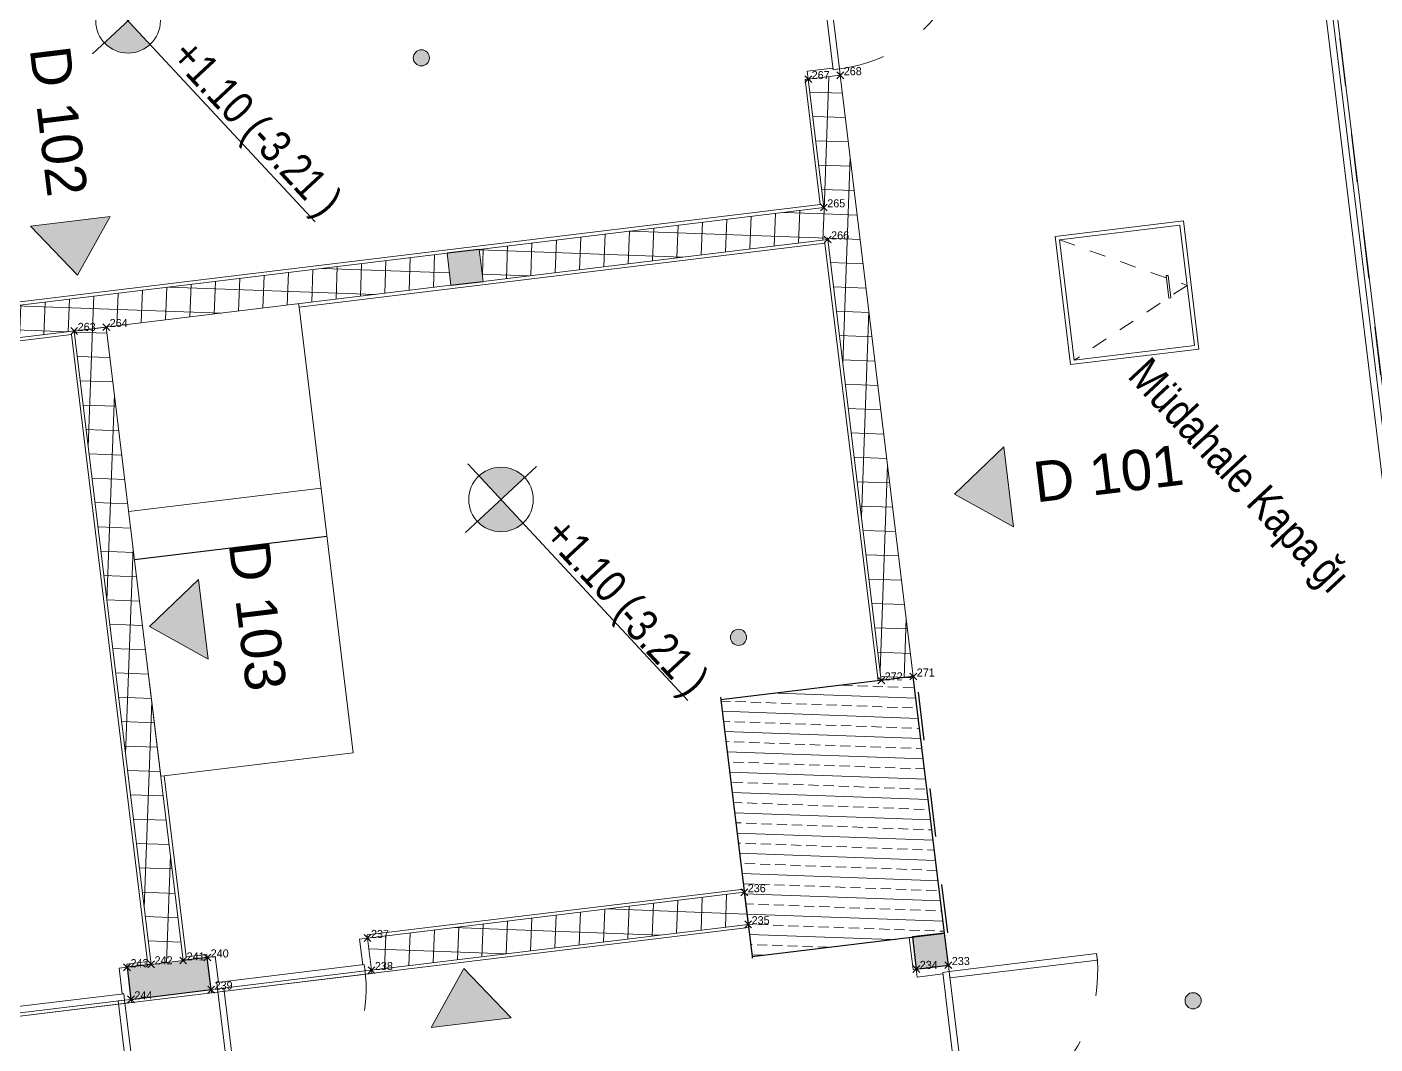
# Model space of a CAD drawing. Header units: metres. Extents: x 400403 to 400526, y 4543947 to 4544120.
# Drawn here: x 400462.16 to 400470.5, y 4544089.46 to 4544095.76 of the extents above; entities that cross this region are included whole.
import ezdxf

# ---------------------------------------------------------------- set-up
doc = ezdxf.new("R2010")
doc.units = ezdxf.units.M
doc.linetypes.add('Dash', pattern=[0.6, 0.3, -0.3])
doc.linetypes.add('Dot 1mm', pattern=[0.09999999999999999, 0, -0.09999999999999999])
for name, color, linetype, lineweight, true_color in [('A-----NPP', 7, 'Continuous', 15, 0x00a000), ('A-FLOROVM', 7, 'Dot 1mm', 5, 0x404040), ('A_AREA', 4, 'Dash', 60, 0x00ffff), ('A_DOOR', 5, 'Continuous', 13, 0x0000ff), ('A_RC', 7, 'Continuous', 15, 0x007f00)]:
    doc.layers.add(name, color=color, linetype=linetype, lineweight=lineweight, true_color=true_color)
for name, color, linetype, lineweight in [('A_ELEVATION_2', 7, 'Continuous', 18), ('A_HANDRAIL', 7, 'Continuous', 5), ('A_HATCH', 7, 'Continuous', 18), ('A_NIVO', 7, 'Continuous', 5), ('A_SECTION_LINE', 7, 'Continuous', 5), ('A_TEXT_40', 7, 'Continuous', 5), ('G-PLANOTM', 7, 'Continuous', 13)]:
    doc.layers.add(name, color=color, linetype=linetype, lineweight=lineweight)
doc.styles.add('Arial Narrow_1', font='Arial Narrow.ttf', dxfattribs={"height": 0.2})
doc.styles.add('Arial_1', font='Arial.ttf', dxfattribs={"height": 0.2499999999999998})
pattern_1 = [(45, (0, 0), (-0.1060660171779821, 0.1060660171779821), []), (135, (0, 0), (-0.1060660171779821, -0.1060660171779821), [])]

# ---------------------------------------------------------------- blocks, each defined once
blk = doc.blocks.new('_SINGLE SWINGING_no handle - INT HOLLOW METAL-1542414-PERON KAT _1_10 _-3_21_ KOTU TUĞLA DUVAR PLANI - 1_2')
at = {"layer": 'A_DOOR', "color": 49, "lineweight": 15, "true_color": 0x464646}
for p, q in [((-0.5000000000000104, 0.09999999999903367), (-0.4500000000000119, 0.09999999999903367)), ((-0.5000000000000102, -0.1000000000009687), (-0.5000000000000104, 0.09999999999903367)), ((-0.4500000000000119, 0.09999999999903367), (-0.4500000000000119, -0.06000000000096675)), ((0.4499999999999937, 0.09999999999903367), (0.4999999999999919, 0.09999999999903367)), ((0.4499999999999937, -0.06000000000096675), (0.4499999999999937, 0.09999999999903367)), ((0.4999999999999919, 0.09999999999903367), (0.4999999999999919, -0.1000000000009687)), ((-0.4600000000000137, -0.06000000000096675), (-0.4600000000000137, -0.1000000000009687)), ((-0.4500000000000119, -0.06000000000096675), (-0.4600000000000137, -0.06000000000096675)), ((0.4599999999999953, -0.06000000000096675), (0.4499999999999937, -0.06000000000096675)), ((0.4599999999999953, -0.1000000000009687), (0.4599999999999953, -0.06000000000096675)), ((-0.4600000000000137, -0.1000000000009687), (-0.5000000000000102, -0.1000000000009687)), ((0.4999999999999919, -0.1000000000009687), (0.4599999999999953, -0.1000000000009687))]:
    blk.add_line(p, q, dxfattribs=at)
at = {"layer": 'A_DOOR', "color": 176, "true_color": 0x00007f}
for p, q in [((-0.4600000000000067, -0.06000000000097949), (0.4599999999999747, -0.06000000000097949)), ((-0.4600000000000068, -0.100000000000979), (-0.4600000000000067, -0.06000000000097949)), ((0.4599999999999746, -0.06000000000097949), (0.4599999999999746, -0.100000000000979)), ((0.4599999999999746, -0.100000000000979), (-0.4600000000000068, -0.100000000000979)), ((0.4599999999999581, -0.1000000000009839), (0.4199999999999581, -0.1000000000009838)), ((0.4199999999999566, -1.020000000000984), (0.4199999999999581, -0.1000000000009838)), ((0.4599999999999581, -0.1000000000009839), (0.4599999999999566, -1.020000000000984)), ((0.4599999999999566, -1.020000000000984), (0.4199999999999566, -1.020000000000984))]:
    blk.add_line(p, q, dxfattribs=at)
at = {"layer": 'A_DOOR', "linetype": 'Dash', "lineweight": 5}
blk.add_arc((0.4599999999999578, -0.1000000000009838), 0.9200000000000007, 178.9999999999995, 269.9999999999996, dxfattribs=at)
blk = doc.blocks.new('_SINGLE SWINGING_no handle - INT HOLLOW METAL-1542412-PERON KAT _1_10 _-3_21_ KOTU TUĞLA DUVAR PLANI - 1_2')
at = {"layer": 'A_DOOR', "color": 176, "true_color": 0x00007f}
for p, q in [((0.4199999999999566, 1.020000000000984), (0.4199999999999581, 0.1000000000009838)), ((0.4599999999999566, 1.020000000000984), (0.4199999999999566, 1.020000000000984)), ((0.4599999999999581, 0.1000000000009839), (0.4599999999999566, 1.020000000000984)), ((0.4599999999999746, 0.100000000000979), (-0.4600000000000068, 0.100000000000979)), ((-0.4600000000000068, 0.100000000000979), (-0.4600000000000067, 0.06000000000097949)), ((0.4599999999999581, 0.1000000000009839), (0.4199999999999581, 0.1000000000009838)), ((0.4599999999999746, 0.06000000000097949), (0.4599999999999746, 0.100000000000979)), ((-0.4600000000000067, 0.06000000000097949), (0.4599999999999747, 0.06000000000097949))]:
    blk.add_line(p, q, dxfattribs=at)
at = {"layer": 'A_DOOR', "color": 49, "lineweight": 15, "true_color": 0x464646}
for p, q in [((-0.4600000000000137, 0.1000000000009687), (-0.5000000000000102, 0.1000000000009687)), ((-0.5000000000000102, 0.1000000000009687), (-0.5000000000000104, -0.09999999999903367)), ((-0.4600000000000137, 0.06000000000096675), (-0.4600000000000137, 0.1000000000009687)), ((0.4999999999999919, 0.1000000000009687), (0.4599999999999953, 0.1000000000009687)), ((0.4599999999999953, 0.1000000000009687), (0.4599999999999953, 0.06000000000096675)), ((0.4999999999999919, -0.09999999999903367), (0.4999999999999919, 0.1000000000009687)), ((-0.4500000000000119, 0.06000000000096675), (-0.4600000000000137, 0.06000000000096675)), ((-0.4500000000000119, -0.09999999999903367), (-0.4500000000000119, 0.06000000000096675)), ((0.4599999999999953, 0.06000000000096675), (0.4499999999999937, 0.06000000000096675)), ((0.4499999999999937, 0.06000000000096675), (0.4499999999999937, -0.09999999999903367)), ((-0.5000000000000104, -0.09999999999903367), (-0.4500000000000119, -0.09999999999903367)), ((0.4499999999999937, -0.09999999999903367), (0.4999999999999919, -0.09999999999903367))]:
    blk.add_line(p, q, dxfattribs=at)
at = {"layer": 'A_DOOR', "linetype": 'Dash', "lineweight": 5}
blk.add_arc((0.4599999999999578, 0.1000000000009838), 0.9199999999999995, 90.00000000000004, 181.0000000000005, dxfattribs=at)
blk = doc.blocks.new('KMM FLOOR BASED OPEN COVER1 - KMM FLOOR BASED OPEN COVER 800x800-2934407-PERON KAT _1_10 _-3_21_ KOTU TUĞLA DUVAR PLANI - 1_2')
at = {"layer": 'G-PLANOTM'}
for p, q in [((0.3999999999999999, 0.4), (-0.4, 0.4)), ((-0.4, 0.4), (-0.4, -0.4)), ((0.3749999999999999, 0.3750000000000001), (-0.3750000000000001, 0.3750000000000001)), ((-0.3750000000000001, 0.3750000000000001), (-0.3750000000000001, -0.3749999999999999)), ((-0.3750000000000001, -0.3749999999999998), (-0.3750000000000001, 0.3749999999999999)), ((-0.3750000000000001, 0.3749999999999999), (0.3749999999999999, 0.3749999999999999)), ((0.3749999999999999, -0.3749999999999999), (0.3749999999999999, 0.3750000000000001)), ((0.3749999999999999, 0.3749999999999999), (0.3749999999999999, -0.3749999999999998)), ((0.3999999999999999, -0.4), (0.3999999999999999, 0.4)), ((0.07572553383108893, -0.2526207293030437), (-0.06427446616891107, -0.2526207293030437)), ((-0.06427446616891107, -0.2526207293030437), (-0.06427446616891107, -0.265)), ((-0.06427446616891107, -0.265), (0.07572553383108893, -0.265)), ((0.07572553383108893, -0.265), (0.07572553383108893, -0.2526207293030437)), ((-0.4, -0.4), (0.3999999999999999, -0.4)), ((-0.3750000000000001, -0.3749999999999999), (0.3749999999999999, -0.3749999999999999)), ((0.3749999999999999, -0.3749999999999998), (-0.3750000000000001, -0.3749999999999998))]:
    blk.add_line(p, q, dxfattribs=at)
blk = doc.blocks.new('Top Rail Type - Top Rail_Internal_-2423001-PERON KAT _1_10 _-3_21_ KOTU TUĞLA DUVAR PLANI - 1_2')
at = {"layer": 'A_HANDRAIL', "color": 9, "true_color": 0xc0c0c0}
for p, q in [((45.35241787466533, 56.63329015901233), (56.35033936236602, 48.64259700438735)), ((56.34149001324435, 48.69846984484356), (45.37592973823783, 56.66565050930938))]:
    blk.add_line(p, q, dxfattribs=at)
blk = doc.blocks.new('Top Rail Type - Top Rail_Internal_-V14-PERON KAT _1_10 _-3_21_ KOTU TUĞLA DUVAR PLANI - 1_2')
at = {"layer": 'A_HANDRAIL', "color": 9, "true_color": 0xc0c0c0}
for p, q in [((45.35241787466529, 56.63329015901228), (56.35033936236599, 48.64259700438731)), ((45.37592973823779, 56.66565050930934), (56.3414900132443, 48.69846984484352))]:
    blk.add_line(p, q, dxfattribs=at)
blk = doc.blocks.new('M09-PRT-S24-ZZ-M3-ARC-01_rvt-1-PERON KAT _1_10 _-3_21_ KOTU TUĞLA DUVAR PLANI - 1_2')
at = {"layer": 'A_HATCH', "lineweight": 5, "true_color": 0x787878}
h = blk.add_hatch(dxfattribs=at)
h.set_pattern_fill('FP_2', color=8, style=0, pattern_type=2)
h.set_pattern_definition(pattern_1)
h.paths.add_polyline_path([(47.3614269493452, 51.18116664196302), (47.4789839998037, 51.34297004083802), (44.44517195590868, 53.5471635127027), (44.32761490545018, 53.38536011382772), (47.14111338873024, 51.34123381324608)], flags=0)
h = blk.add_hatch(dxfattribs=at)
h.set_pattern_fill('FP_2', color=8, style=0, pattern_type=2)
h.set_pattern_definition(pattern_1)
h.paths.add_polyline_path([(40.61068377216201, 46.56814522908029), (43.75545841687636, 50.89655619402112), (43.59365501800138, 51.01411324447962), (40.44888037328702, 46.68570227953879)], flags=0)
h.paths.add_polyline_path([(43.87301546733486, 51.05835959289612), (45.13663021481419, 52.79757608576734), (44.9748268159392, 52.91513313622583), (43.71121206845988, 51.1759166433546)], flags=0)
h = blk.add_hatch(dxfattribs=at)
h.set_pattern_fill('FP_2', color=8, style=0, pattern_type=2)
h.set_pattern_definition(pattern_1)
h.paths.add_polyline_path([(44.5558895511105, 44.93785342644143), (45.05563056050867, 45.62568791669509), (44.89382716163367, 45.74324496715358), (44.39408615223551, 45.05541047689993)], flags=0)
h.paths.add_polyline_path([(46.52509369123986, 47.64823040263246), (47.90626548917761, 49.54925029437864), (47.74446209030262, 49.66680734483715), (46.36329029236486, 47.76578745309096)], flags=0)
h = blk.add_hatch(dxfattribs=at)
h.set_pattern_fill('FP_2', color=8, style=0, pattern_type=2)
h.set_pattern_definition(pattern_1)
h.paths.add_polyline_path([(45.56978020177002, 46.67361451068476), (45.68733725222852, 46.83541790955977), (42.49172012444751, 49.15716965611502), (42.37416307398902, 48.99536625724004), (44.13202136498218, 47.71820745062667)], flags=0)
at = {"layer": 'A_RC', "lineweight": 5, "true_color": 0xff8000}
for points in [[(43.75545841687634, 50.89655619402114), (43.87301546733484, 51.05835959289612), (43.71121206845986, 51.17591664335461), (43.59365501800136, 51.01411324447963)], [(48.8176574639782, 50.1231532425027), (48.9352145144367, 50.28495664137766), (48.77341111556171, 50.40251369183618), (48.65585406510321, 50.24071029296119)], [(45.6434158128011, 46.43470491107004), (45.93730843894735, 46.83921340825751), (45.77550504007237, 46.956770458716), (45.48161241392612, 46.55226196152853), (45.63656737685621, 46.43968059103432)]]:
    blk.add_hatch(color=30, dxfattribs=at).paths.add_polyline_path(points, flags=0)
at = {"layer": 'A-----NPP', "color": 8, "lineweight": 5, "true_color": 0x7f7f7f}
blk.add_line((44.37066127754448, 49.27569522168201), (43.66512344450323, 48.30464224159179), dxfattribs=at)
at = {"layer": 'A_AREA', "lineweight": 25}
for p, q in [((56.33496860964983, 48.74053132467299), (45.29648415975446, 56.76045972224808)), ((48.78516689584928, 50.41869397705732), (47.49073970484938, 51.3591503807253)), ((46.75948389965112, 50.38243588950318), (46.77364169774849, 50.37214964708253)), ((48.06806888874841, 49.43169324341455), (48.07615905799635, 49.42581539139717))]:
    blk.add_line(p, q, dxfattribs=at)
at = {"layer": 'A_ELEVATION_2', "lineweight": 20}
for p, q in [((44.44517195590864, 53.54716351270267), (44.32761490545015, 53.38536011382768)), ((47.47898399980367, 51.34297004083798), (44.44517195590864, 53.54716351270267)), ((44.32761490545015, 53.38536011382768), (44.97482681593915, 52.91513313622579)), ((44.97482681593917, 52.9151331362258), (43.71121206845984, 51.17591664335457)), ((43.87301546733482, 51.05835959289607), (45.13663021481415, 52.7975760857673)), ((45.13663021481415, 52.79757608576728), (47.36142694934517, 51.181166641963)), ((47.36142694934517, 51.181166641963), (47.47898399980367, 51.34297004083798)), ((43.59365501800134, 51.01411324447959), (40.44888037328699, 46.68570227953875)), ((40.61068377216198, 46.56814522908025), (43.75545841687632, 50.89655619402108)), ((47.74446209030258, 49.66680734483711), (46.36329029236483, 47.76578745309092)), ((47.90626548917758, 49.54925029437861), (47.74446209030258, 49.66680734483711)), ((46.52509369123982, 47.64823040263244), (47.90626548917758, 49.54925029437861)), ((42.49172012444748, 49.15716965611499), (42.37416307398898, 48.99536625723999)), ((45.68733725222848, 46.83541790955973), (42.49172012444748, 49.15716965611499)), ((42.37416307398898, 48.99536625723999), (45.56978020176998, 46.67361451068474)), ((46.36329029236483, 47.76578745309092), (46.52509369123982, 47.64823040263244))]:
    blk.add_line(p, q, dxfattribs=at)
at = {"layer": 'A_ELEVATION_2', "lineweight": 13}
for p, q in [((43.71121206845984, 51.17591664335457), (43.87301546733482, 51.05835959289607)), ((43.75545841687632, 50.89655619402108), (43.59365501800134, 51.01411324447959)), ((45.56978020176998, 46.67361451068474), (45.68733725222848, 46.83541790955973))]:
    blk.add_line(p, q, dxfattribs=at)
at = {"layer": 'A_RC'}
for p, q in [((56.33496860964983, 48.740531324673), (45.29648415975441, 56.76045972224811)), ((46.08088211717967, 53.8420320900482), (46.55111031901365, 54.48924568554815)), ((46.55111031901365, 54.48924568554815), (47.19832391451362, 54.01901748371417)), ((47.19832391451362, 54.01901748371417), (46.72809571267962, 53.37180388821422)), ((46.72809571267962, 53.37180388821422), (46.08088211717967, 53.8420320900482)), ((44.31585920040428, 53.36917977394017), (44.32761490545013, 53.38536011382767)), ((44.94689077100582, 52.91070850138413), (44.31585920040428, 53.36917977394017)), ((40.44445573844534, 46.71363832447209), (44.94689077100582, 52.91070850138413)), ((45.14105484965582, 52.76964004083395), (43.21316430719956, 50.1161263535499)), ((47.34967124429931, 51.1649863020755), (45.14105484965582, 52.76964004083395)), ((48.80590175893234, 50.10697290261517), (48.64409843575056, 50.22452989807932)), ((43.21316430719956, 50.1161263535499), (45.46275345748024, 48.4828016940474)), ((48.81765746397818, 50.12315324250265), (48.80590175893234, 50.10697290261517)), ((46.34710995247733, 47.77754315813677), (47.72828175041509, 49.67856304988295)), ((47.92244582906509, 49.53749458933274), (44.57206989099796, 44.92609772139556)), ((42.37858770883064, 48.96743021230665), (40.63861981709533, 46.5725698639219)), ((45.54184415683664, 46.66918987584309), (42.37858770883064, 48.96743021230665)), ((45.46275345748024, 48.4828016940474), (44.768723413743, 47.52755128958367)), ((46.36329029236482, 47.76578745309093), (46.34710995247733, 47.77754315813677)), ((45.95348877883485, 46.82745770321162), (46.54127403112733, 47.63647469758657)), ((46.54127403112733, 47.63647469758657), (46.52509369124061, 47.64823040263185)), ((44.768723413743, 47.52755128958367), (45.68291261738684, 46.86335395449306)), ((45.68291261738684, 46.86335395449306), (45.75932470018486, 46.96852616376182)), ((45.75932470018486, 46.96852616376182), (45.77550504007233, 46.95677045871599)), ((45.93730843894813, 46.8392134082569), (45.95348877883485, 46.82745770321162)), ((45.46543207403861, 46.56401766657434), (45.54184415683664, 46.66918987584309)), ((45.48161241392608, 46.55226196152851), (45.46543207403861, 46.56401766657434)), ((45.07181090039612, 45.61393221164919), (45.65959615268861, 46.42294920602414)), ((45.65959615268861, 46.42294920602414), (45.64341581280188, 46.43470491106944))]:
    blk.add_line(p, q, dxfattribs=at)
at = {"layer": 'A_RC', "color": 7, "lineweight": 25}
for p, q in [((43.71121206845982, 51.17591664335458), (43.59365501800133, 51.0141132444796)), ((43.75545841687631, 50.8965561940211), (43.8730154673348, 51.05835959289608)), ((48.77341111556168, 50.40251369183613), (48.65585406510318, 50.24071029296115)), ((48.93521451443666, 50.28495664137764), (48.77341111556168, 50.40251369183613)), ((48.81765746397816, 50.12315324250265), (48.93521451443666, 50.28495664137764)), ((48.65585406510318, 50.24071029296115), (48.81765746397816, 50.12315324250265)), ((45.77550504007233, 46.95677045871597), (45.68733725222847, 46.83541790955974)), ((45.93730843894732, 46.83921340825747), (45.77550504007233, 46.95677045871597)), ((45.64341581280107, 46.43470491107), (45.93730843894732, 46.83921340825747)), ((45.56978020176997, 46.67361451068475), (45.48161241392609, 46.5522619615285)), ((45.48161241392609, 46.5522619615285), (45.64341581280107, 46.43470491107))]:
    blk.add_line(p, q, dxfattribs=at)
at = {"layer": 'A_RC', "color": 7}
for p, q in [((43.8730154673348, 51.05835959289608), (43.71121206845982, 51.17591664335458)), ((43.59365501800133, 51.0141132444796), (43.75545841687631, 50.8965561940211)), ((45.68733725222847, 46.83541790955974), (45.56978020176997, 46.67361451068475))]:
    blk.add_line(p, q, dxfattribs=at)
at = {"lineweight": 15}
for name in ['Top Rail Type - Top Rail_Internal_-2423001-PERON KAT _1_10 _-3_21_ KOTU TUĞLA DUVAR PLANI - 1_2', 'Top Rail Type - Top Rail_Internal_-V14-PERON KAT _1_10 _-3_21_ KOTU TUĞLA DUVAR PLANI - 1_2']:
    blk.add_blockref(name, (0, 0), dxfattribs=at)
for name, p, rotation in [('_SINGLE SWINGING_no handle - INT HOLLOW METAL-1542414-PERON KAT _1_10 _-3_21_ KOTU TUĞLA DUVAR PLANI - 1_2', (43.98188493349191, 53.76015443941143), 143.999999999999), ('KMM FLOOR BASED OPEN COVER1 - KMM FLOOR BASED OPEN COVER 800x800-2934407-PERON KAT _1_10 _-3_21_ KOTU TUĞLA DUVAR PLANI - 1_2', (46.63960301584665, 53.93052478688117), 143.9999999999992), ('_SINGLE SWINGING_no handle - INT HOLLOW METAL-1542414-PERON KAT _1_10 _-3_21_ KOTU TUĞLA DUVAR PLANI - 1_2', (49.28094448639489, 49.91016231579392), 143.9999999999999), ('_SINGLE SWINGING_no handle - INT HOLLOW METAL-1542412-PERON KAT _1_10 _-3_21_ KOTU TUĞLA DUVAR PLANI - 1_2', (46.15029936565608, 47.30250043067419), 233.9999999999999), ('_SINGLE SWINGING_no handle - INT HOLLOW METAL-1542414-PERON KAT _1_10 _-3_21_ KOTU TUĞLA DUVAR PLANI - 1_2', (45.26862148721737, 46.08897493911178), 53.99999999999986)]:
    blk.add_blockref(name, p, dxfattribs=dict(at, rotation=rotation))
blk = doc.blocks.new('M09-PRT-S24-ZZ-M3-STR-01_rvt-1-PERON KAT _1_10 _-3_21_ KOTU TUĞLA DUVAR PLANI - 1_2')
at = {"layer": 'A_RC', "lineweight": 5, "true_color": 0x787878}
h = blk.add_hatch(dxfattribs=at)
h.set_pattern_fill('FP_1', color=8, style=0, pattern_type=2)
h.set_pattern_definition([(45, (0, 0), (-0.08838834764831845, 0.08838834764831845), []), (45, (0.08800000000000001, 0), (-0.08838834764831845, 0.08838834764831845), [0.063, -0.031])])
h.paths.add_polyline_path([(48.06806888874844, 49.43169324392839), (48.77341119149941, 50.40251363717833), (47.4789840004995, 51.3429700408463), (46.77364169774852, 50.37214964759636), (47.14111338873024, 50.10516583626008)], flags=0)
at = {"layer": 'A-----NPP', "color": 8, "lineweight": 5, "true_color": 0x7f7f7f}
blk.add_line((44.76872341443283, 47.52755128958366), (44.75696770914866, 47.51137094936814), dxfattribs=at)
at = {"layer": 'A_RC', "color": 7, "lineweight": 25}
for p, q in [((47.47898400049947, 51.34297004084625), (46.77364169774849, 50.37214964759631)), ((48.77341119149938, 50.40251363717828), (47.47898400049947, 51.34297004084625)), ((46.77364169774849, 50.37214964759631), (48.06806888874841, 49.43169324392834)), ((48.06806888874841, 49.43169324392834), (48.77341119149938, 50.40251363717828))]:
    blk.add_line(p, q, dxfattribs=at)
at = {"layer": 'A_RC'}
for p, q in [((43.1969787679195, 50.12787490129665), (43.21316430719956, 50.11612301135627)), ((44.1275558969098, 49.45220757803301), (43.42208966843013, 48.48121661565062)), ((43.66479476674261, 48.30488103996289), (44.37031514795072, 49.27594653718165)), ((45.46258261732204, 48.48288015468971), (45.10992594214639, 47.99717628089714)), ((44.75722205351964, 47.5114073813792), (44.28563264511382, 47.85381591832957)), ((44.76887968498338, 47.52746310117626), (44.75722205351964, 47.5114073813792))]:
    blk.add_line(p, q, dxfattribs=at)
blk = doc.blocks.new('Elevation - Filled Arrow-693709-PERON KAT _1_10 _-3_21_ KOTU TUĞLA DUVAR PLANI - 1_2')
at = {"layer": 'A_SECTION_LINE'}
blk.add_hatch(color=256, dxfattribs=at).paths.add_polyline_path([(6.591881948714948e-07, 0.005843741991433941), (0.002531957843382645, 0.002468698742516678), (-0.002450179215144995, 0.002468698742516693)], flags=0)
for p, q in [((6.591881948721558e-07, 0.005843741991433941), (-0.002450179215144995, 0.002468698742516693)), ((0.002531957843382645, 0.002468698742516679), (6.591881948714948e-07, 0.005843741991433941)), ((-0.002450179215144993, 0.002468698742516694), (0.002531957843382645, 0.002468698742516678))]:
    blk.add_line(p, q, dxfattribs=at)
blk = doc.blocks.new('Spot Elevations - D_DAT_ELEV TARGET_REV-693727-PERON KAT _1_10 _-3_21_ KOTU TUĞLA DUVAR PLANI - 1_2')
at = {"layer": 'A_NIVO'}
h = blk.add_hatch(color=256, dxfattribs=at)
edge = h.paths.add_edge_path(flags=0)
edge.add_line((1.586231146433193e-18, 0.004), (-0.001999999999999998, 0.004))
edge.add_arc((-5.287437154777308e-19, 0.004), 0.001999999999999996, 90.00000000000028, 180.0000000000001, ccw=False)
edge.add_line((1.586231146433193e-18, 0.005999999999999998), (1.586231146433193e-18, 0.004))
h = blk.add_hatch(color=256, dxfattribs=at)
edge = h.paths.add_edge_path(flags=0)
edge.add_line((1.586231146433193e-18, 0.004), (0.002000000000000003, 0.004))
edge.add_arc((9.517386878599156e-18, 0.003999999999999994), 0.001999999999999992, 269.9999999999993, 359.99999999999983, ccw=False)
edge.add_line((1.586231146433193e-18, 0.002), (1.586231146433193e-18, 0.004))
for p, q in [((1.850603004172058e-18, 0.001000000000000001), (1.850603004172058e-18, 0.006999999999999999)), ((-0.002999999999999997, 0.004), (0.017, 0.004))]:
    blk.add_line(p, q, dxfattribs=at)
blk.add_circle((1.586231146433193e-18, 0.004), 0.002000000000000001, dxfattribs=at)
blk = doc.blocks.new('*U825')
at = {"color": 0, "linetype": 'ByBlock', "lineweight": -2, "transparency": 16777216}
for p, q in [((-0.7071067811865476, -0.7071067811865476), (0.7071067811865476, 0.7071067811865476)), ((-0.7071067811865476, 0.7071067811865476), (0.7071067811865476, -0.7071067811865476))]:
    blk.add_line(p, q, dxfattribs=at)
blk = doc.blocks.new('*U1522', base_point=(400467.8622380577, 4544089.950342719))
at = {"color": 1, "linetype": 'ByBlock', "insert": (400467.8834512611, 4544089.950342719), "char_height": 0.05, "attachment_point": 7}
blk.add_mtext('233', dxfattribs=at)
blk = doc.blocks.new('*U1523', base_point=(400467.8622380577, 4544089.950342719))
at = {"color": 61, "linetype": 'ByBlock', "lineweight": -2}
blk.add_blockref('*U1522', (400467.8622380577, 4544089.950342719), dxfattribs=at)
blk = doc.blocks.new('*U1524', base_point=(400467.8622380577, 4544089.950342719))
at = {"color": 60, "linetype": 'ByBlock', "lineweight": -2, "xscale": 0.03, "yscale": 0.03, "zscale": 0.03, "rotation": 8.537736462515939e-07}
blk.add_blockref('*U825', (400467.8622380577, 4544089.950342719), dxfattribs=at)
at = {"color": 61, "linetype": 'ByBlock', "lineweight": -2}
blk.add_blockref('*U1523', (400467.8622380577, 4544089.950342719), dxfattribs=at)
blk = doc.blocks.new('*U1525', base_point=(400467.6636966687, 4544089.926232205))
at = {"color": 1, "linetype": 'ByBlock', "insert": (400467.6849098721, 4544089.926232205), "char_height": 0.05, "attachment_point": 7}
blk.add_mtext('234', dxfattribs=at)
blk = doc.blocks.new('*U1526', base_point=(400467.6636966687, 4544089.926232205))
at = {"color": 61, "linetype": 'ByBlock', "lineweight": -2}
blk.add_blockref('*U1525', (400467.6636966687, 4544089.926232205), dxfattribs=at)
blk = doc.blocks.new('*U1527', base_point=(400467.6636966687, 4544089.926232205))
at = {"color": 60, "linetype": 'ByBlock', "lineweight": -2, "xscale": 0.03, "yscale": 0.03, "zscale": 0.03, "rotation": 8.537736462515939e-07}
blk.add_blockref('*U825', (400467.6636966687, 4544089.926232205), dxfattribs=at)
at = {"color": 61, "linetype": 'ByBlock', "lineweight": -2}
blk.add_blockref('*U1526', (400467.6636966687, 4544089.926232205), dxfattribs=at)
blk = doc.blocks.new('*U1528', base_point=(400466.622768708, 4544090.202762322))
at = {"color": 1, "linetype": 'ByBlock', "insert": (400466.6439819115, 4544090.202762322), "char_height": 0.05, "attachment_point": 7}
blk.add_mtext('235', dxfattribs=at)
blk = doc.blocks.new('*U1529', base_point=(400466.622768708, 4544090.202762322))
at = {"color": 61, "linetype": 'ByBlock', "lineweight": -2}
blk.add_blockref('*U1528', (400466.622768708, 4544090.202762322), dxfattribs=at)
blk = doc.blocks.new('*U1530', base_point=(400466.622768708, 4544090.202762322))
at = {"color": 60, "linetype": 'ByBlock', "lineweight": -2, "xscale": 0.03, "yscale": 0.03, "zscale": 0.03, "rotation": 8.537736462515939e-07}
blk.add_blockref('*U825', (400466.622768708, 4544090.202762322), dxfattribs=at)
at = {"color": 61, "linetype": 'ByBlock', "lineweight": -2}
blk.add_blockref('*U1529', (400466.622768708, 4544090.202762322), dxfattribs=at)
blk = doc.blocks.new('*U1531', base_point=(400466.5986581939, 4544090.40130371))
at = {"color": 1, "linetype": 'ByBlock', "insert": (400466.6198713973, 4544090.40130371), "char_height": 0.05, "attachment_point": 7}
blk.add_mtext('236', dxfattribs=at)
blk = doc.blocks.new('*U1532', base_point=(400466.5986581939, 4544090.40130371))
at = {"color": 61, "linetype": 'ByBlock', "lineweight": -2}
blk.add_blockref('*U1531', (400466.5986581939, 4544090.40130371), dxfattribs=at)
blk = doc.blocks.new('*U1533', base_point=(400466.5986581939, 4544090.40130371))
at = {"color": 61, "linetype": 'ByBlock', "lineweight": -2}
blk.add_blockref('*U1532', (400466.5986581939, 4544090.40130371), dxfattribs=at)
at = {"color": 60, "linetype": 'ByBlock', "lineweight": -2, "xscale": 0.03, "yscale": 0.03, "zscale": 0.03, "rotation": 8.537736462515939e-07}
blk.add_blockref('*U825', (400466.5986581939, 4544090.40130371), dxfattribs=at)
blk = doc.blocks.new('*U1534', base_point=(400464.2660055283, 4544090.118030509))
at = {"color": 1, "linetype": 'ByBlock', "insert": (400464.2872187318, 4544090.118030509), "char_height": 0.05, "attachment_point": 7}
blk.add_mtext('237', dxfattribs=at)
blk = doc.blocks.new('*U1535', base_point=(400464.2660055283, 4544090.118030509))
at = {"color": 61, "linetype": 'ByBlock', "lineweight": -2}
blk.add_blockref('*U1534', (400464.2660055283, 4544090.118030509), dxfattribs=at)
blk = doc.blocks.new('*U1536', base_point=(400464.2660055283, 4544090.118030509))
at = {"color": 60, "linetype": 'ByBlock', "lineweight": -2, "xscale": 0.03, "yscale": 0.03, "zscale": 0.03, "rotation": 8.537736462515939e-07}
blk.add_blockref('*U825', (400464.2660055283, 4544090.118030509), dxfattribs=at)
at = {"color": 61, "linetype": 'ByBlock', "lineweight": -2}
blk.add_blockref('*U1535', (400464.2660055283, 4544090.118030509), dxfattribs=at)
blk = doc.blocks.new('*U1537', base_point=(400464.2901160397, 4544089.919489123))
at = {"color": 1, "linetype": 'ByBlock', "insert": (400464.3113292432, 4544089.919489123), "char_height": 0.05, "attachment_point": 7}
blk.add_mtext('238', dxfattribs=at)
blk = doc.blocks.new('*U1538', base_point=(400464.2901160397, 4544089.919489123))
at = {"color": 61, "linetype": 'ByBlock', "lineweight": -2}
blk.add_blockref('*U1537', (400464.2901160397, 4544089.919489123), dxfattribs=at)
blk = doc.blocks.new('*U1539', base_point=(400464.2901160397, 4544089.919489123))
at = {"color": 60, "linetype": 'ByBlock', "lineweight": -2, "xscale": 0.03, "yscale": 0.03, "zscale": 0.03, "rotation": 8.537736462515939e-07}
blk.add_blockref('*U825', (400464.2901160397, 4544089.919489123), dxfattribs=at)
at = {"color": 61, "linetype": 'ByBlock', "lineweight": -2}
blk.add_blockref('*U1538', (400464.2901160397, 4544089.919489123), dxfattribs=at)
blk = doc.blocks.new('*U1540', base_point=(400463.2974090966, 4544089.798936559))
at = {"color": 1, "linetype": 'ByBlock', "insert": (400463.3186223001, 4544089.798936559), "char_height": 0.05, "attachment_point": 7}
blk.add_mtext('239', dxfattribs=at)
blk = doc.blocks.new('*U1541', base_point=(400463.2974090966, 4544089.798936559))
at = {"color": 61, "linetype": 'ByBlock', "lineweight": -2}
blk.add_blockref('*U1540', (400463.2974090966, 4544089.798936559), dxfattribs=at)
blk = doc.blocks.new('*U1542', base_point=(400463.2974090966, 4544089.798936559))
at = {"color": 61, "linetype": 'ByBlock', "lineweight": -2}
blk.add_blockref('*U1541', (400463.2974090966, 4544089.798936559), dxfattribs=at)
at = {"color": 60, "linetype": 'ByBlock', "lineweight": -2, "xscale": 0.03, "yscale": 0.03, "zscale": 0.03, "rotation": 8.537736462515939e-07}
blk.add_blockref('*U825', (400463.2974090966, 4544089.798936559), dxfattribs=at)
blk = doc.blocks.new('*U1543', base_point=(400463.2732985824, 4544089.997477944))
at = {"color": 1, "linetype": 'ByBlock', "insert": (400463.2945117858, 4544089.997477944), "char_height": 0.05, "attachment_point": 7}
blk.add_mtext('240', dxfattribs=at)
blk = doc.blocks.new('*U1544', base_point=(400463.2732985824, 4544089.997477944))
at = {"color": 61, "linetype": 'ByBlock', "lineweight": -2}
blk.add_blockref('*U1543', (400463.2732985824, 4544089.997477944), dxfattribs=at)
blk = doc.blocks.new('*U1545', base_point=(400463.2732985824, 4544089.997477944))
at = {"color": 60, "linetype": 'ByBlock', "lineweight": -2, "xscale": 0.03, "yscale": 0.03, "zscale": 0.03, "rotation": 8.537736462515939e-07}
blk.add_blockref('*U825', (400463.2732985824, 4544089.997477944), dxfattribs=at)
at = {"color": 61, "linetype": 'ByBlock', "lineweight": -2}
blk.add_blockref('*U1544', (400463.2732985824, 4544089.997477944), dxfattribs=at)
blk = doc.blocks.new('*U1546', base_point=(400463.1243925415, 4544089.979395059))
at = {"color": 1, "linetype": 'ByBlock', "insert": (400463.145605745, 4544089.979395059), "char_height": 0.05, "attachment_point": 7}
blk.add_mtext('241', dxfattribs=at)
blk = doc.blocks.new('*U1547', base_point=(400463.1243925415, 4544089.979395059))
at = {"color": 61, "linetype": 'ByBlock', "lineweight": -2}
blk.add_blockref('*U1546', (400463.1243925415, 4544089.979395059), dxfattribs=at)
blk = doc.blocks.new('*U1548', base_point=(400463.1243925415, 4544089.979395059))
at = {"color": 61, "linetype": 'ByBlock', "lineweight": -2}
blk.add_blockref('*U1547', (400463.1243925415, 4544089.979395059), dxfattribs=at)
at = {"color": 60, "linetype": 'ByBlock', "lineweight": -2, "xscale": 0.03, "yscale": 0.03, "zscale": 0.03, "rotation": 8.537736462515939e-07}
blk.add_blockref('*U825', (400463.1243925415, 4544089.979395059), dxfattribs=at)
blk = doc.blocks.new('*U1549', base_point=(400462.9258511525, 4544089.955284544))
at = {"color": 1, "linetype": 'ByBlock', "insert": (400462.9470643559, 4544089.955284544), "char_height": 0.05, "attachment_point": 7}
blk.add_mtext('242', dxfattribs=at)
blk = doc.blocks.new('*U1550', base_point=(400462.9258511525, 4544089.955284544))
at = {"color": 61, "linetype": 'ByBlock', "lineweight": -2}
blk.add_blockref('*U1549', (400462.9258511525, 4544089.955284544), dxfattribs=at)
blk = doc.blocks.new('*U1551', base_point=(400462.9258511525, 4544089.955284544))
at = {"color": 60, "linetype": 'ByBlock', "lineweight": -2, "xscale": 0.03, "yscale": 0.03, "zscale": 0.03, "rotation": 8.537736462515939e-07}
blk.add_blockref('*U825', (400462.9258511525, 4544089.955284544), dxfattribs=at)
at = {"color": 61, "linetype": 'ByBlock', "lineweight": -2}
blk.add_blockref('*U1550', (400462.9258511525, 4544089.955284544), dxfattribs=at)
blk = doc.blocks.new('*U1552', base_point=(400462.7769451109, 4544089.937201659))
at = {"color": 1, "linetype": 'ByBlock', "insert": (400462.7981583144, 4544089.937201659), "char_height": 0.05, "attachment_point": 7}
blk.add_mtext('243', dxfattribs=at)
blk = doc.blocks.new('*U1553', base_point=(400462.7769451109, 4544089.937201659))
at = {"color": 61, "linetype": 'ByBlock', "lineweight": -2}
blk.add_blockref('*U1552', (400462.7769451109, 4544089.937201659), dxfattribs=at)
blk = doc.blocks.new('*U1554', base_point=(400462.7769451109, 4544089.937201659))
at = {"color": 60, "linetype": 'ByBlock', "lineweight": -2, "xscale": 0.03, "yscale": 0.03, "zscale": 0.03, "rotation": 8.537736462515939e-07}
blk.add_blockref('*U825', (400462.7769451109, 4544089.937201659), dxfattribs=at)
at = {"color": 61, "linetype": 'ByBlock', "lineweight": -2}
blk.add_blockref('*U1553', (400462.7769451109, 4544089.937201659), dxfattribs=at)
blk = doc.blocks.new('*U1555', base_point=(400462.8010556248, 4544089.73866027))
at = {"color": 1, "linetype": 'ByBlock', "insert": (400462.8222688282, 4544089.73866027), "char_height": 0.05, "attachment_point": 7}
blk.add_mtext('244', dxfattribs=at)
blk = doc.blocks.new('*U1556', base_point=(400462.8010556248, 4544089.73866027))
at = {"color": 61, "linetype": 'ByBlock', "lineweight": -2}
blk.add_blockref('*U1555', (400462.8010556248, 4544089.73866027), dxfattribs=at)
blk = doc.blocks.new('*U1557', base_point=(400462.8010556248, 4544089.73866027))
at = {"color": 61, "linetype": 'ByBlock', "lineweight": -2}
blk.add_blockref('*U1556', (400462.8010556248, 4544089.73866027), dxfattribs=at)
at = {"color": 60, "linetype": 'ByBlock', "lineweight": -2, "xscale": 0.03, "yscale": 0.03, "zscale": 0.03, "rotation": 8.537736462515939e-07}
blk.add_blockref('*U825', (400462.8010556248, 4544089.73866027), dxfattribs=at)
blk = doc.blocks.new('*U1612', base_point=(400462.4496685058, 4544093.876476976))
at = {"color": 1, "linetype": 'ByBlock', "insert": (400462.4708817092, 4544093.876476976), "char_height": 0.05, "attachment_point": 7}
blk.add_mtext('263', dxfattribs=at)
blk = doc.blocks.new('*U1613', base_point=(400462.4496685058, 4544093.876476976))
at = {"color": 61, "linetype": 'ByBlock', "lineweight": -2}
blk.add_blockref('*U1612', (400462.4496685058, 4544093.876476976), dxfattribs=at)
blk = doc.blocks.new('*U1614', base_point=(400462.4496685058, 4544093.876476976))
at = {"color": 60, "linetype": 'ByBlock', "lineweight": -2, "xscale": 0.03, "yscale": 0.03, "zscale": 0.03, "rotation": 8.537736462515939e-07}
blk.add_blockref('*U825', (400462.4496685058, 4544093.876476976), dxfattribs=at)
at = {"color": 61, "linetype": 'ByBlock', "lineweight": -2}
blk.add_blockref('*U1613', (400462.4496685058, 4544093.876476976), dxfattribs=at)
blk = doc.blocks.new('*U1615', base_point=(400462.6482098948, 4544093.90058749))
at = {"color": 1, "linetype": 'ByBlock', "insert": (400462.6694230982, 4544093.90058749), "char_height": 0.05, "attachment_point": 7}
blk.add_mtext('264', dxfattribs=at)
blk = doc.blocks.new('*U1616', base_point=(400462.6482098948, 4544093.90058749))
at = {"color": 61, "linetype": 'ByBlock', "lineweight": -2}
blk.add_blockref('*U1615', (400462.6482098948, 4544093.90058749), dxfattribs=at)
blk = doc.blocks.new('*U1617', base_point=(400462.6482098948, 4544093.90058749))
at = {"color": 61, "linetype": 'ByBlock', "lineweight": -2}
blk.add_blockref('*U1616', (400462.6482098948, 4544093.90058749), dxfattribs=at)
at = {"color": 60, "linetype": 'ByBlock', "lineweight": -2, "xscale": 0.03, "yscale": 0.03, "zscale": 0.03, "rotation": 8.537736462515939e-07}
blk.add_blockref('*U825', (400462.6482098948, 4544093.90058749), dxfattribs=at)
blk = doc.blocks.new('*U1618', base_point=(400467.091071978, 4544094.6415901))
at = {"color": 1, "linetype": 'ByBlock', "insert": (400467.1122851815, 4544094.6415901), "char_height": 0.05, "attachment_point": 7}
blk.add_mtext('265', dxfattribs=at)
blk = doc.blocks.new('*U1619', base_point=(400467.091071978, 4544094.6415901))
at = {"color": 61, "linetype": 'ByBlock', "lineweight": -2}
blk.add_blockref('*U1618', (400467.091071978, 4544094.6415901), dxfattribs=at)
blk = doc.blocks.new('*U1620', base_point=(400467.091071978, 4544094.6415901))
at = {"color": 61, "linetype": 'ByBlock', "lineweight": -2}
blk.add_blockref('*U1619', (400467.091071978, 4544094.6415901), dxfattribs=at)
at = {"color": 60, "linetype": 'ByBlock', "lineweight": -2, "xscale": 0.03, "yscale": 0.03, "zscale": 0.03, "rotation": 8.537736462515939e-07}
blk.add_blockref('*U825', (400467.091071978, 4544094.6415901), dxfattribs=at)
blk = doc.blocks.new('*U1621', base_point=(400467.1151824918, 4544094.443048711))
at = {"color": 1, "linetype": 'ByBlock', "insert": (400467.1363956952, 4544094.443048711), "char_height": 0.05, "attachment_point": 7}
blk.add_mtext('266', dxfattribs=at)
blk = doc.blocks.new('*U1622', base_point=(400467.1151824918, 4544094.443048711))
at = {"color": 61, "linetype": 'ByBlock', "lineweight": -2}
blk.add_blockref('*U1621', (400467.1151824918, 4544094.443048711), dxfattribs=at)
blk = doc.blocks.new('*U1623', base_point=(400467.1151824918, 4544094.443048711))
at = {"color": 60, "linetype": 'ByBlock', "lineweight": -2, "xscale": 0.03, "yscale": 0.03, "zscale": 0.03, "rotation": 8.537736462515939e-07}
blk.add_blockref('*U825', (400467.1151824918, 4544094.443048711), dxfattribs=at)
at = {"color": 61, "linetype": 'ByBlock', "lineweight": -2}
blk.add_blockref('*U1622', (400467.1151824918, 4544094.443048711), dxfattribs=at)
blk = doc.blocks.new('*U1624', base_point=(400466.9946301603, 4544095.435753588))
at = {"color": 1, "linetype": 'ByBlock', "insert": (400467.0158433638, 4544095.435753588), "char_height": 0.05, "attachment_point": 7}
blk.add_mtext('267', dxfattribs=at)
blk = doc.blocks.new('*U1625', base_point=(400466.9946301603, 4544095.435753588))
at = {"color": 61, "linetype": 'ByBlock', "lineweight": -2}
blk.add_blockref('*U1624', (400466.9946301603, 4544095.435753588), dxfattribs=at)
blk = doc.blocks.new('*U1626', base_point=(400466.9946301603, 4544095.435753588))
at = {"color": 60, "linetype": 'ByBlock', "lineweight": -2, "xscale": 0.03, "yscale": 0.03, "zscale": 0.03, "rotation": 8.537736462515939e-07}
blk.add_blockref('*U825', (400466.9946301603, 4544095.435753588), dxfattribs=at)
at = {"color": 61, "linetype": 'ByBlock', "lineweight": -2}
blk.add_blockref('*U1625', (400466.9946301603, 4544095.435753588), dxfattribs=at)
blk = doc.blocks.new('*U1627', base_point=(400467.1931715629, 4544095.459864102))
at = {"color": 1, "linetype": 'ByBlock', "insert": (400467.2143847663, 4544095.459864102), "char_height": 0.05, "attachment_point": 7}
blk.add_mtext('268', dxfattribs=at)
blk = doc.blocks.new('*U1628', base_point=(400467.1931715629, 4544095.459864102))
at = {"color": 61, "linetype": 'ByBlock', "lineweight": -2}
blk.add_blockref('*U1627', (400467.1931715629, 4544095.459864102), dxfattribs=at)
blk = doc.blocks.new('*U1629', base_point=(400467.1931715629, 4544095.459864102))
at = {"color": 60, "linetype": 'ByBlock', "lineweight": -2, "xscale": 0.03, "yscale": 0.03, "zscale": 0.03, "rotation": 8.537736462515939e-07}
blk.add_blockref('*U825', (400467.1931715629, 4544095.459864102), dxfattribs=at)
at = {"color": 61, "linetype": 'ByBlock', "lineweight": -2}
blk.add_blockref('*U1628', (400467.1931715629, 4544095.459864102), dxfattribs=at)
blk = doc.blocks.new('*U1636', base_point=(400467.6452434447, 4544091.737215126))
at = {"color": 1, "linetype": 'ByBlock', "insert": (400467.6664566481, 4544091.737215126), "char_height": 0.05, "attachment_point": 7}
blk.add_mtext('271', dxfattribs=at)
blk = doc.blocks.new('*U1637', base_point=(400467.6452434447, 4544091.737215126))
at = {"color": 61, "linetype": 'ByBlock', "lineweight": -2}
blk.add_blockref('*U1636', (400467.6452434447, 4544091.737215126), dxfattribs=at)
blk = doc.blocks.new('*U1638', base_point=(400467.6452434447, 4544091.737215126))
at = {"color": 61, "linetype": 'ByBlock', "lineweight": -2}
blk.add_blockref('*U1637', (400467.6452434447, 4544091.737215126), dxfattribs=at)
at = {"color": 60, "linetype": 'ByBlock', "lineweight": -2, "xscale": 0.03, "yscale": 0.03, "zscale": 0.03, "rotation": 8.537736462515939e-07}
blk.add_blockref('*U825', (400467.6452434447, 4544091.737215126), dxfattribs=at)
blk = doc.blocks.new('*U1639', base_point=(400467.446702056, 4544091.713104613))
at = {"color": 1, "linetype": 'ByBlock', "insert": (400467.4679152595, 4544091.713104613), "char_height": 0.05, "attachment_point": 7}
blk.add_mtext('272', dxfattribs=at)
blk = doc.blocks.new('*U1640', base_point=(400467.446702056, 4544091.713104613))
at = {"color": 61, "linetype": 'ByBlock', "lineweight": -2}
blk.add_blockref('*U1639', (400467.446702056, 4544091.713104613), dxfattribs=at)
blk = doc.blocks.new('*U1641', base_point=(400467.446702056, 4544091.713104613))
at = {"color": 60, "linetype": 'ByBlock', "lineweight": -2, "xscale": 0.03, "yscale": 0.03, "zscale": 0.03, "rotation": 8.537736462515939e-07}
blk.add_blockref('*U825', (400467.446702056, 4544091.713104613), dxfattribs=at)
at = {"color": 61, "linetype": 'ByBlock', "lineweight": -2}
blk.add_blockref('*U1640', (400467.446702056, 4544091.713104613), dxfattribs=at)

msp = doc.modelspace()

# ---------------------------------------------------------------- hatches: boundary and pattern name
at = {"layer": 'A_TEXT_40'}
h = msp.add_hatch(color=256, dxfattribs=at)
edge = h.paths.add_edge_path(flags=0)
edge.add_arc((400464.5991690402, 4544095.567903966), 0.04999999999954762, -47.07600604230347, 312.9239939576965)
h = msp.add_hatch(color=256, dxfattribs=at)
edge = h.paths.add_edge_path(flags=0)
edge.add_arc((400466.562986463, 4544091.980291634), 0.04999999999954798, -47.07600604230347, 312.9239939576965)
h = msp.add_hatch(color=256, dxfattribs=at)
edge = h.paths.add_edge_path(flags=0)
edge.add_arc((400469.3776906152, 4544089.729907697), 0.04999999999955643, -47.07600604230347, 312.9239939576965)

# ---------------------------------------------------------------- linework, layer by layer
at = {"layer": 'A-FLOROVM'}
for p, q in [((400468.5508865873, 4544094.441112407), (400469.3406240084, 4544094.15926173)), ((400469.3406240084, 4544094.15926173), (400468.6413010131, 4544093.696582198))]:
    msp.add_line(p, q, dxfattribs=at)
at = {"layer": 'A_TEXT_40'}
for centre, radius in [((400464.5991690402, 4544095.567903966), 0.04999999999954762), ((400466.562986463, 4544091.980291634), 0.04999999999954798), ((400469.3776906152, 4544089.729907697), 0.04999999999955643)]:
    msp.add_circle(centre, radius, dxfattribs=at)

# ---------------------------------------------------------------- block references
at = {"lineweight": 5, "rotation": 312.9239939576965}
for name in ['M09-PRT-S24-ZZ-M3-ARC-01_rvt-1-PERON KAT _1_10 _-3_21_ KOTU TUĞLA DUVAR PLANI - 1_2', 'M09-PRT-S24-ZZ-M3-STR-01_rvt-1-PERON KAT _1_10 _-3_21_ KOTU TUĞLA DUVAR PLANI - 1_2']:
    msp.add_blockref(name, (400397.7144573492, 4544091.538091335), dxfattribs=at)
for name, p in [('*U1626', (400466.9946301603, 4544095.435753588)), ('*U1629', (400467.1931715629, 4544095.459864102)), ('*U1620', (400467.091071978, 4544094.6415901)), ('*U1623', (400467.1151824918, 4544094.443048711)), ('*U1617', (400462.6482098948, 4544093.90058749)), ('*U1614', (400462.4496685058, 4544093.876476976)), ('*U1638', (400467.6452434447, 4544091.737215126)), ('*U1641', (400467.446702056, 4544091.713104613)), ('*U1533', (400466.5986581939, 4544090.40130371)), ('*U1530', (400466.622768708, 4544090.202762322)), ('*U1536', (400464.2660055283, 4544090.118030509)), ('*U1548', (400463.1243925415, 4544089.979395059)), ('*U1545', (400463.2732985824, 4544089.997477944)), ('*U1554', (400462.7769451109, 4544089.937201659)), ('*U1551', (400462.9258511525, 4544089.955284544)), ('*U1539', (400464.2901160397, 4544089.919489123)), ('*U1527', (400467.6636966687, 4544089.926232205)), ('*U1524', (400467.8622380577, 4544089.950342719)), ('*U1542', (400463.2974090966, 4544089.798936559)), ('*U1557', (400462.8010556248, 4544089.73866027))]:
    msp.add_blockref(name, p)
at = {"layer": 'A_NIVO', "xscale": 99.99999999910261, "yscale": 99.99999999910261, "zscale": 99.99999999910261, "rotation": 312.9239939576965}
for p in [(400462.4900533595, 4544095.524845984), (400464.7991536629, 4544092.561297614)]:
    msp.add_blockref('Spot Elevations - D_DAT_ELEV TARGET_REV-693727-PERON KAT _1_10 _-3_21_ KOTU TUĞLA DUVAR PLANI - 1_2', p, dxfattribs=at)
at = {"layer": 'A_SECTION_LINE'}
for p, xscale, yscale, zscale, rotation in [((400462.3999935525, 4544094.801853531), 99.99999999910264, 99.99999999910264, 99.99999999910264, 186.9239939576961), ((400468.4812405375, 4544092.937253648), 99.99999999910264, 99.99999999910264, 99.99999999910264, 96.92399395769655), ((400463.4950804386, 4544092.117360687), 99.9999999991026, 99.9999999991026, 99.9999999991026, 96.92399395769613), ((400464.9334057077, 4544089.349373952), 99.99999999910261, 99.99999999910261, 99.99999999910261, 6.923993957695729)]:
    msp.add_blockref('Elevation - Filled Arrow-693709-PERON KAT _1_10 _-3_21_ KOTU TUĞLA DUVAR PLANI - 1_2', p, dxfattribs=dict(at, xscale=xscale, yscale=yscale, zscale=zscale, rotation=rotation))

# ---------------------------------------------------------------- texts
at = {"layer": 'A_NIVO', "char_height": 0.1999999999982054, "attachment_point": 1, "rotation": 312.92399395769655, "line_spacing_factor": 0.9746961653507236, "style": 'Arial Narrow_1'}
for s, insert, width in [('+1.10 (', (400463.1847357746, 4544095.705520257), 0.8620854149801773), ('-3.21 )', (400463.6752979268, 4544095.19180179), 0.7908589846826697), ('+1.10 (', (400465.4938360784, 4544092.741971888), 0.8620854149801773), ('-3.21 )', (400465.9460142624, 4544092.224350709), 0.7908589846826697)]:
    msp.add_mtext(s, dxfattribs=dict(at, insert=insert, width=width))
at = {"layer": 'A_SECTION_LINE', "char_height": 0.2499999999977565, "width": 1.122362499989928, "attachment_point": 1, "style": 'Arial_1'}
for s, insert, rotation in [('D 102', (400462.421623245, 4544095.653702889), 276.92399395769655), ('D 101', (400468.3753095424, 4544093.063237629), 6.9239939576966405), ('D 103', (400463.6537650452, 4544092.592358971), 276.9239939576961)]:
    msp.add_mtext(s, dxfattribs=dict(at, insert=insert, rotation=rotation))
at = {"layer": 'G-PLANOTM', "lineweight": 5, "char_height": 0.1999999999982052, "attachment_point": 1, "rotation": 312.92399395769655, "style": 'Arial Narrow_1'}
for s, insert, width in [('\\fArial Narrow|b0|i0|c162|p34|;M', (400469.1114005801, 4544093.729257351), 0.2324893749979136), ('\\fArial Narrow|b0|i0|c162|p34|;ü', (400469.2420372763, 4544093.58879353), 0.1603374999985611), ('dahale Kapa', (400469.3321315498, 4544093.49192193), 1.619408749985467), ('ğı', (400470.2420837121, 4544092.513518766), 0.2405062499978416)]:
    msp.add_mtext(s, dxfattribs=dict(at, insert=insert, width=width))

doc.saveas('drawing.dxf')
